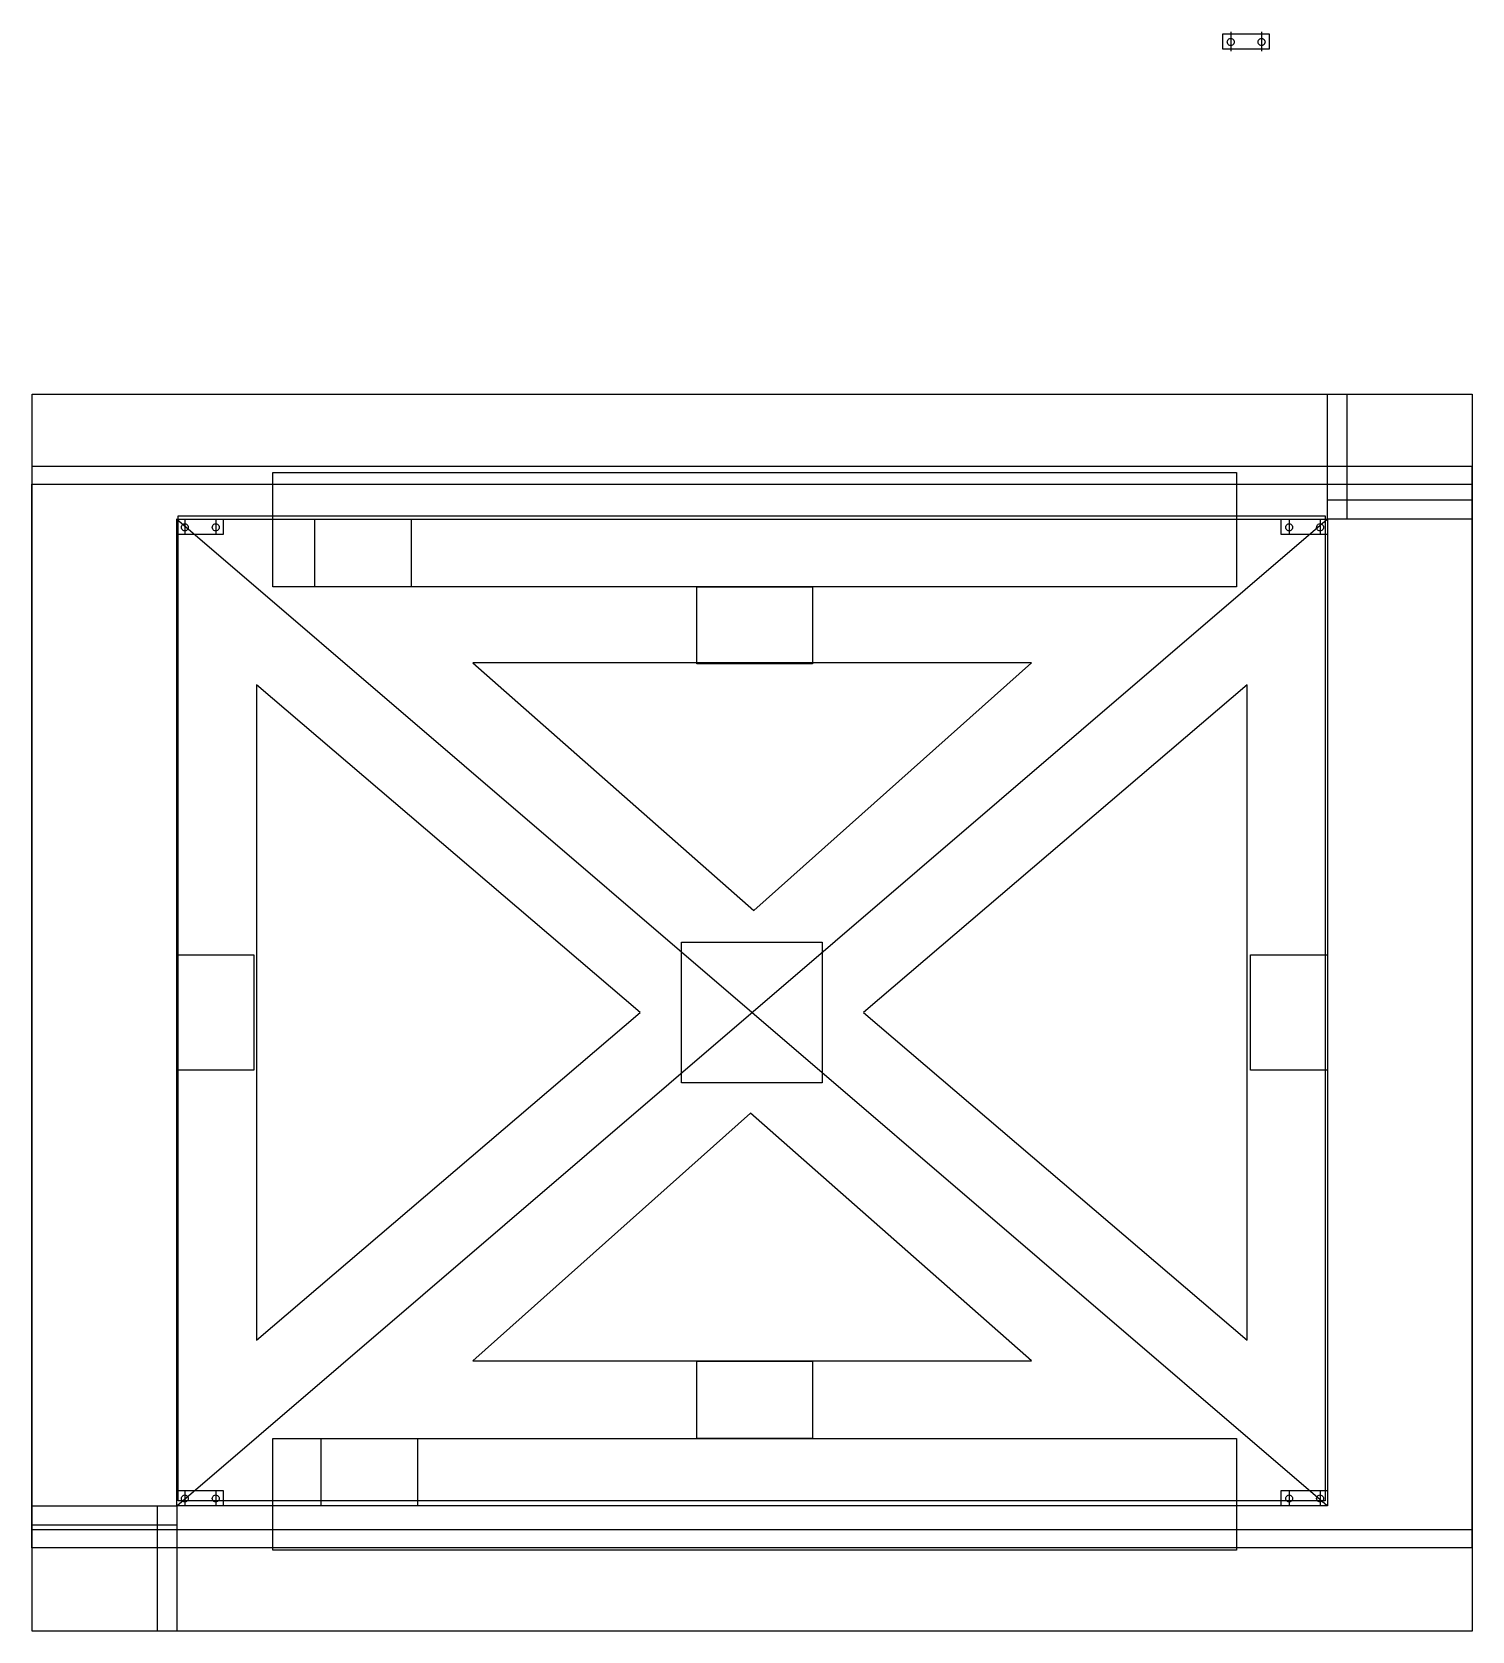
# Model space of a CAD drawing. Extents: x -75 to 672, y -65 to 765.
import ezdxf

# ---------------------------------------------------------------- set-up
doc = ezdxf.new("R2010")
doc.units = 0
for name, color, linetype in [('Bottom-plate', 7, 'CONTINUOUS'), ('Makeblock', 7, 'CONTINUOUS'), ('random', 7, 'CONTINUOUS'), ('Top-plate', 7, 'CONTINUOUS')]:
    doc.layers.add(name, color=color, linetype=linetype)

msp = doc.modelspace()

# ---------------------------------------------------------------- linework, layer by layer
at = {"layer": 'Bottom-plate', "color": 7}
for p, q in [((49.845716, 536.287133), (549.845732, 536.287133)), ((49.845716, 476.997626), (49.845716, 536.287133)), ((549.845732, 536.287133), (549.845732, 476.997626)), ((-75.154276, 530.157916), (671.845697, 530.157916)), ((-75.154276, -21.842081), (-75.154276, 530.157916)), ((671.845697, 530.157916), (671.845697, -21.842081)), ((0.021127, 511.997621), (24.021126, 511.997621)), ((0.021127, 503.997621), (0.021127, 511.997621)), ((0.667952, 513.845217), (595.766387, 513.845217)), ((0.667952, 2.607141), (0.667952, 513.845217)), ((5.962245, 507.799806), (5.962245, 507.799806)), ((21.962244, 507.799806), (21.962244, 507.799806)), ((24.021126, 511.997621), (24.021126, 503.997621)), ((573.021121, 511.997621), (597.021121, 511.997621)), ((573.021121, 503.997621), (573.021121, 511.997621)), ((578.962233, 507.799806), (578.962233, 507.799806)), ((594.962229, 507.799806), (594.962229, 507.799806)), ((595.766387, 513.845217), (595.766387, 2.607141)), ((597.021121, 511.997621), (597.021121, 503.997621)), ((24.021126, 503.997621), (0.021127, 503.997621)), ((597.021121, 503.997621), (573.021121, 503.997621)), ((549.845732, 476.997626), (49.845716, 476.997626)), ((443.518939, 437.506082), (153.523273, 437.506082)), ((153.523273, 437.506082), (299.434222, 308.890331)), ((299.434222, 308.890331), (443.518939, 437.506082)), ((41.298769, 425.997963), (41.298769, 85.997316)), ((240.47761, 255.997654), (41.298769, 425.997963)), ((555.437604, 425.997963), (356.258763, 255.997625)), ((555.437604, 85.997316), (555.437604, 425.997963)), ((41.298769, 85.997316), (240.47761, 255.997654)), ((356.258763, 255.997625), (555.437604, 85.997316)), ((297.60799, 203.826082), (153.523273, 75.210331)), ((443.518939, 75.210331), (297.60799, 203.826082)), ((153.523273, 75.210331), (443.518939, 75.210331)), ((49.845716, 34.997559), (549.845732, 34.997559)), ((49.845716, -22.969375), (49.845716, 34.997559)), ((549.845732, 34.997559), (549.845732, -22.969375)), ((0.021127, 7.997642), (24.021126, 7.997642)), ((0.021127, -0.002359), (0.021127, 7.997642)), ((595.766387, 2.607141), (0.667952, 2.607141)), ((5.962245, 3.799804), (5.962245, 3.799804)), ((5.962245, 3.799804), (5.962245, 3.799804)), ((21.962244, 3.799804), (21.962244, 3.799804)), ((21.962244, 3.799804), (21.962244, 3.799804)), ((24.021126, 7.997642), (24.021126, -0.002359)), ((573.021121, 7.997642), (597.021121, 7.997642)), ((573.021121, -0.002359), (573.021121, 7.997642)), ((578.962233, 3.799804), (578.962233, 3.799804)), ((594.962229, 3.799804), (594.962229, 3.799804)), ((597.021121, 7.997642), (597.021121, -0.002359)), ((24.021126, -0.002359), (0.021127, -0.002359)), ((597.021121, -0.002359), (573.021121, -0.002359)), ((671.845697, -21.842081), (-75.154276, -21.842081)), ((549.845732, -22.969375), (49.845716, -22.969375))]:
    msp.add_line(p, q, dxfattribs=at)
for points in [[(2.362245, 507.799806), (2.362028, 508.443028), (2.705059, 509.037483), (3.26207, 509.359156)], [(3.26207, 506.240456), (2.705059, 506.56213), (2.362028, 507.156584), (2.362245, 507.799806)], [(3.26207, 509.359156), (3.819081, 509.680829), (4.505408, 509.680829), (5.062419, 509.359156)], [(5.062419, 506.240456), (4.505408, 505.918783), (3.819081, 505.918783), (3.26207, 506.240456)], [(5.062419, 509.359156), (5.61943, 509.037483), (5.962461, 508.443028), (5.962245, 507.799806)], [(5.962245, 507.799806), (5.962461, 507.156584), (5.61943, 506.56213), (5.062419, 506.240456)], [(18.362244, 507.799806), (18.362028, 508.443028), (18.705058, 509.037483), (19.262069, 509.359156)], [(19.262069, 506.240456), (18.705058, 506.56213), (18.362028, 507.156584), (18.362244, 507.799806)], [(19.262069, 509.359156), (19.81908, 509.680829), (20.505408, 509.680829), (21.062418, 509.359156)], [(21.062418, 506.240456), (20.505408, 505.918783), (19.81908, 505.918783), (19.262069, 506.240456)], [(21.062418, 509.359156), (21.619429, 509.037483), (21.96246, 508.443028), (21.962244, 507.799806)], [(21.962244, 507.799806), (21.96246, 507.156584), (21.619429, 506.56213), (21.062418, 506.240456)], [(575.362233, 507.799806), (575.362017, 508.443028), (575.705048, 509.037483), (576.262058, 509.359156)], [(576.262058, 506.240456), (575.705048, 506.56213), (575.362017, 507.156584), (575.362233, 507.799806)], [(576.262058, 509.359156), (576.819069, 509.680829), (577.505397, 509.680829), (578.062408, 509.359156)], [(578.062408, 506.240456), (577.505397, 505.918783), (576.819069, 505.918783), (576.262058, 506.240456)], [(578.062408, 509.359156), (578.619418, 509.037483), (578.962449, 508.443028), (578.962233, 507.799806)], [(578.962233, 507.799806), (578.962449, 507.156584), (578.619418, 506.56213), (578.062408, 506.240456)], [(591.362229, 507.799806), (591.362013, 508.443028), (591.705044, 509.037483), (592.262055, 509.359156)], [(592.262055, 506.240456), (591.705044, 506.56213), (591.362013, 507.156584), (591.362229, 507.799806)], [(592.262055, 509.359156), (592.819065, 509.680829), (593.505393, 509.680829), (594.062404, 509.359156)], [(594.062404, 506.240456), (593.505393, 505.918783), (592.819065, 505.918783), (592.262055, 506.240456)], [(594.062404, 509.359156), (594.619415, 509.037483), (594.962445, 508.443028), (594.962229, 507.799806)], [(594.962229, 507.799806), (594.962445, 507.156584), (594.619415, 506.56213), (594.062404, 506.240456)], [(2.362245, 3.799804), (2.362028, 4.443026), (2.705059, 5.03748), (3.26207, 5.359154)], [(2.362245, 3.799804), (2.362028, 4.443026), (2.705059, 5.03748), (3.26207, 5.359154)], [(3.26207, 2.240454), (2.705059, 2.562128), (2.362028, 3.156582), (2.362245, 3.799804)], [(3.26207, 2.240454), (2.705059, 2.562128), (2.362028, 3.156582), (2.362245, 3.799804)], [(3.26207, 5.359154), (3.819081, 5.680827), (4.505408, 5.680827), (5.062419, 5.359154)], [(3.26207, 5.359154), (3.819081, 5.680827), (4.505408, 5.680827), (5.062419, 5.359154)], [(5.062419, 2.240454), (4.505408, 1.918781), (3.819081, 1.918781), (3.26207, 2.240454)], [(5.062419, 2.240454), (4.505408, 1.918781), (3.819081, 1.918781), (3.26207, 2.240454)], [(5.062419, 5.359154), (5.61943, 5.03748), (5.962461, 4.443026), (5.962245, 3.799804)], [(5.062419, 5.359154), (5.61943, 5.03748), (5.962461, 4.443026), (5.962245, 3.799804)], [(5.962245, 3.799804), (5.962461, 3.156582), (5.61943, 2.562128), (5.062419, 2.240454)], [(5.962245, 3.799804), (5.962461, 3.156582), (5.61943, 2.562128), (5.062419, 2.240454)], [(18.362244, 3.799804), (18.362028, 4.443026), (18.705058, 5.03748), (19.262069, 5.359154)], [(18.362244, 3.799804), (18.362028, 4.443026), (18.705058, 5.03748), (19.262069, 5.359154)], [(19.262069, 2.240454), (18.705058, 2.562128), (18.362028, 3.156582), (18.362244, 3.799804)], [(19.262069, 2.240454), (18.705058, 2.562128), (18.362028, 3.156582), (18.362244, 3.799804)], [(19.262069, 5.359154), (19.81908, 5.680827), (20.505408, 5.680827), (21.062418, 5.359154)], [(19.262069, 5.359154), (19.81908, 5.680827), (20.505408, 5.680827), (21.062418, 5.359154)], [(21.062418, 2.240454), (20.505408, 1.918781), (19.81908, 1.918781), (19.262069, 2.240454)], [(21.062418, 2.240454), (20.505408, 1.918781), (19.81908, 1.918781), (19.262069, 2.240454)], [(21.062418, 5.359154), (21.619429, 5.03748), (21.96246, 4.443026), (21.962244, 3.799804)], [(21.062418, 5.359154), (21.619429, 5.03748), (21.96246, 4.443026), (21.962244, 3.799804)], [(21.962244, 3.799804), (21.96246, 3.156582), (21.619429, 2.562128), (21.062418, 2.240454)], [(21.962244, 3.799804), (21.96246, 3.156582), (21.619429, 2.562128), (21.062418, 2.240454)], [(575.362233, 3.799804), (575.362017, 4.443026), (575.705048, 5.03748), (576.262058, 5.359154)], [(576.262058, 2.240454), (575.705048, 2.562128), (575.362017, 3.156582), (575.362233, 3.799804)], [(576.262058, 5.359154), (576.819069, 5.680827), (577.505397, 5.680827), (578.062408, 5.359154)], [(578.062408, 2.240454), (577.505397, 1.918781), (576.819069, 1.918781), (576.262058, 2.240454)], [(578.062408, 5.359154), (578.619418, 5.03748), (578.962449, 4.443026), (578.962233, 3.799804)], [(578.962233, 3.799804), (578.962449, 3.156582), (578.619418, 2.562128), (578.062408, 2.240454)], [(591.362229, 3.799804), (591.362013, 4.443026), (591.705044, 5.03748), (592.262055, 5.359154)], [(592.262055, 2.240454), (591.705044, 2.562128), (591.362013, 3.156582), (591.362229, 3.799804)], [(592.262055, 5.359154), (592.819065, 5.680827), (593.505393, 5.680827), (594.062404, 5.359154)], [(594.062404, 2.240454), (593.505393, 1.918781), (592.819065, 1.918781), (592.262055, 2.240454)], [(594.062404, 5.359154), (594.619415, 5.03748), (594.962445, 4.443026), (594.962229, 3.799804)], [(594.962229, 3.799804), (594.962445, 3.156582), (594.619415, 2.562128), (594.062404, 2.240454)]]:
    msp.add_open_spline(points, degree=3, dxfattribs=at)
at = {"layer": 'Makeblock', "color": 7}
for p, q in [((542.688873, 763.883974), (566.688873, 763.883974)), ((542.688873, 755.883974), (542.688873, 763.883974)), ((566.688873, 763.883974), (566.688873, 755.883974)), ((566.688873, 755.883974), (542.688873, 755.883974)), ((548.629993, 759.686109), (548.629993, 759.686109)), ((564.629992, 759.686109), (564.629992, 759.686109)), ((-74.978878, 576.997632), (672.021095, 576.997632)), ((-74.978878, -65.002382), (-74.978878, 576.997632)), ((597.021073, 511.997621), (597.021073, 576.997621)), ((597.021073, 576.997621), (607.021073, 576.997621)), ((607.021073, 576.997621), (607.021073, 511.997621)), ((672.021095, 576.997632), (672.021095, -65.002382)), ((597.021073, 521.997601), (672.02107, 521.997601)), ((597.021073, 511.997601), (597.021073, 521.997601)), ((672.02107, 521.997601), (672.02107, 511.997601)), ((0.021127, 511.997647), (24.021126, 511.997647)), ((0.021127, 503.997647), (0.021127, 511.997647)), ((0.021127, 511.997621), (597.02109, 511.997621)), ((0.021127, -0.002371), (0.021127, 511.997621)), ((5.962244, 507.799809), (5.962244, 507.799809)), ((21.962243, 507.799809), (21.962243, 507.799809)), ((24.021126, 511.997647), (24.021126, 503.997647)), ((573.02111, 511.997647), (597.021109, 511.997647)), ((573.02111, 503.997647), (573.02111, 511.997647)), ((578.962227, 507.799809), (578.962227, 507.799809)), ((594.962226, 507.799809), (594.962226, 507.799809)), ((607.021073, 511.997621), (597.021073, 511.997621)), ((672.02107, 511.997601), (597.021073, 511.997601)), ((597.02109, 511.997621), (597.02109, -0.002371)), ((597.021109, 511.997647), (597.021109, 503.997647)), ((24.021126, 503.997647), (0.021127, 503.997647)), ((597.021109, 503.997647), (573.02111, 503.997647)), ((0.021127, 7.997639), (24.021127, 7.997639)), ((0.021127, -0.002361), (0.021127, 7.997639)), ((5.962245, 3.799801), (5.962245, 3.799801)), ((21.962244, 3.799801), (21.962244, 3.799801)), ((24.021127, 7.997639), (24.021127, -0.002361)), ((573.02111, 7.997638), (597.021109, 7.997638)), ((573.02111, -0.002362), (573.02111, 7.997638)), ((578.962227, 3.799801), (578.962227, 3.799801)), ((594.962226, 3.799801), (594.962226, 3.799801)), ((597.021109, 7.997638), (597.021109, -0.002362)), ((-74.97887, -0.002399), (0.021127, -0.002399)), ((-74.97887, -10.002399), (-74.97887, -0.002399)), ((-9.978874, -65.00241), (-9.978874, -0.00241)), ((-9.978874, -0.00241), (0.021126, -0.00241)), ((0.021126, -0.00241), (0.021126, -65.00241)), ((24.021127, -0.002361), (0.021127, -0.002361)), ((597.02109, -0.002371), (0.021127, -0.002371)), ((0.021127, -0.002399), (0.021127, -10.002399)), ((597.021109, -0.002362), (573.02111, -0.002362)), ((0.021127, -10.002399), (-74.97887, -10.002399)), ((672.021095, -65.002382), (-74.978878, -65.002382)), ((0.021126, -65.00241), (-9.978874, -65.00241))]:
    msp.add_line(p, q, dxfattribs=at)
for points in [[(546.829993, 764.883972), (546.829993, 754.883964), (546.829993, 754.883964), (546.829993, 754.883964)], [(562.829992, 764.883972), (562.829992, 754.883964), (562.829992, 754.883964), (562.829992, 754.883964)], [(545.029993, 759.686109), (545.029777, 760.329331), (545.372808, 760.923785), (545.929819, 761.245458)], [(545.929819, 758.126759), (545.372808, 758.448432), (545.029777, 759.042886), (545.029993, 759.686109)], [(545.929819, 761.245458), (546.486829, 761.567132), (547.173157, 761.567132), (547.730168, 761.245458)], [(547.730168, 758.126759), (547.173157, 757.805085), (546.486829, 757.805085), (545.929819, 758.126759)], [(547.730168, 761.245458), (548.287179, 760.923785), (548.630209, 760.329331), (548.629993, 759.686109)], [(548.629993, 759.686109), (548.630209, 759.042886), (548.287179, 758.448432), (547.730168, 758.126759)], [(561.029992, 759.686109), (561.029776, 760.329331), (561.372807, 760.923785), (561.929818, 761.245458)], [(561.929818, 758.126759), (561.372807, 758.448432), (561.029776, 759.042886), (561.029992, 759.686109)], [(561.929818, 761.245458), (562.486828, 761.567132), (563.173156, 761.567132), (563.730167, 761.245458)], [(563.730167, 758.126759), (563.173156, 757.805085), (562.486828, 757.805085), (561.929818, 758.126759)], [(563.730167, 761.245458), (564.287178, 760.923785), (564.630208, 760.329331), (564.629992, 759.686109)], [(564.629992, 759.686109), (564.630208, 759.042886), (564.287178, 758.448432), (563.730167, 758.126759)], [(2.362244, 507.799809), (2.362028, 508.443031), (2.705059, 509.037485), (3.26207, 509.359159)], [(3.26207, 506.240459), (2.705059, 506.562133), (2.362028, 507.156587), (2.362244, 507.799809)], [(3.26207, 509.359159), (3.81908, 509.680832), (4.505408, 509.680832), (5.062419, 509.359159)], [(5.062419, 506.240459), (4.505408, 505.918786), (3.81908, 505.918786), (3.26207, 506.240459)], [(4.138712, 511.458913), (4.138712, 504.536425), (4.138712, 504.536425), (4.138712, 504.536425)], [(5.062419, 509.359159), (5.619429, 509.037485), (5.96246, 508.443031), (5.962244, 507.799809)], [(5.962244, 507.799809), (5.96246, 507.156587), (5.619429, 506.562133), (5.062419, 506.240459)], [(18.362243, 507.799809), (18.362027, 508.443031), (18.705058, 509.037485), (19.262069, 509.359159)], [(19.262069, 506.240459), (18.705058, 506.562133), (18.362027, 507.156587), (18.362243, 507.799809)], [(19.262069, 509.359159), (19.819079, 509.680832), (20.505407, 509.680832), (21.062418, 509.359159)], [(21.062418, 506.240459), (20.505407, 505.918786), (19.819079, 505.918786), (19.262069, 506.240459)], [(20.185775, 511.458913), (20.185775, 504.536425), (20.185775, 504.536425), (20.185775, 504.536425)], [(21.062418, 509.359159), (21.619428, 509.037485), (21.962459, 508.443031), (21.962243, 507.799809)], [(21.962243, 507.799809), (21.962459, 507.156587), (21.619428, 506.562133), (21.062418, 506.240459)], [(575.362227, 507.799809), (575.362011, 508.443031), (575.705042, 509.037485), (576.262053, 509.359159)], [(576.262053, 506.240459), (575.705042, 506.562133), (575.362011, 507.156587), (575.362227, 507.799809)], [(576.262053, 509.359159), (576.819064, 509.680832), (577.505391, 509.680832), (578.062402, 509.359159)], [(578.062402, 506.240459), (577.505391, 505.918786), (576.819064, 505.918786), (576.262053, 506.240459)], [(577.138696, 511.458913), (577.138696, 504.536425), (577.138696, 504.536425), (577.138696, 504.536425)], [(578.062402, 509.359159), (578.619413, 509.037485), (578.962444, 508.443031), (578.962227, 507.799809)], [(578.962227, 507.799809), (578.962444, 507.156587), (578.619413, 506.562133), (578.062402, 506.240459)], [(591.362227, 507.799809), (591.36201, 508.443031), (591.705041, 509.037485), (592.262052, 509.359159)], [(592.262052, 506.240459), (591.705041, 506.562133), (591.36201, 507.156587), (591.362227, 507.799809)], [(592.262052, 509.359159), (592.819063, 509.680832), (593.50539, 509.680832), (594.062401, 509.359159)], [(594.062401, 506.240459), (593.50539, 505.918786), (592.819063, 505.918786), (592.262052, 506.240459)], [(593.185758, 511.458913), (593.185758, 504.536425), (593.185758, 504.536425), (593.185758, 504.536425)], [(594.062401, 509.359159), (594.619412, 509.037485), (594.962443, 508.443031), (594.962226, 507.799809)], [(594.962226, 507.799809), (594.962443, 507.156587), (594.619412, 506.562133), (594.062401, 506.240459)], [(2.362245, 3.799801), (2.362028, 4.443023), (2.705059, 5.037477), (3.26207, 5.359151)], [(3.26207, 2.240451), (2.705059, 2.562125), (2.362028, 3.156579), (2.362245, 3.799801)], [(3.26207, 5.359151), (3.819081, 5.680824), (4.505408, 5.680824), (5.062419, 5.359151)], [(5.062419, 2.240451), (4.505408, 1.918778), (3.819081, 1.918778), (3.26207, 2.240451)], [(4.138713, 7.458905), (4.138713, 0.536417), (4.138713, 0.536417), (4.138713, 0.536417)], [(5.062419, 5.359151), (5.61943, 5.037477), (5.962461, 4.443023), (5.962245, 3.799801)], [(5.962245, 3.799801), (5.962461, 3.156579), (5.61943, 2.562125), (5.062419, 2.240451)], [(18.362244, 3.799801), (18.362028, 4.443023), (18.705058, 5.037477), (19.262069, 5.359151)], [(19.262069, 2.240451), (18.705058, 2.562125), (18.362028, 3.156579), (18.362244, 3.799801)], [(19.262069, 5.359151), (19.81908, 5.680824), (20.505408, 5.680824), (21.062418, 5.359151)], [(21.062418, 2.240451), (20.505408, 1.918778), (19.81908, 1.918778), (19.262069, 2.240451)], [(20.185775, 7.458905), (20.185775, 0.536417), (20.185775, 0.536417), (20.185775, 0.536417)], [(21.062418, 5.359151), (21.619429, 5.037477), (21.96246, 4.443023), (21.962244, 3.799801)], [(21.962244, 3.799801), (21.96246, 3.156579), (21.619429, 2.562125), (21.062418, 2.240451)], [(575.362227, 3.799801), (575.362011, 4.443023), (575.705042, 5.037477), (576.262053, 5.359151)], [(576.262053, 2.240451), (575.705042, 2.562125), (575.362011, 3.156579), (575.362227, 3.799801)], [(576.262053, 5.359151), (576.819064, 5.680824), (577.505391, 5.680824), (578.062402, 5.359151)], [(578.062402, 2.240451), (577.505391, 1.918778), (576.819064, 1.918778), (576.262053, 2.240451)], [(577.138696, 7.458904), (577.138696, 0.536417), (577.138696, 0.536417), (577.138696, 0.536417)], [(578.062402, 5.359151), (578.619413, 5.037477), (578.962444, 4.443023), (578.962227, 3.799801)], [(578.962227, 3.799801), (578.962444, 3.156579), (578.619413, 2.562125), (578.062402, 2.240451)], [(591.362227, 3.799801), (591.36201, 4.443023), (591.705041, 5.037477), (592.262052, 5.359151)], [(592.262052, 2.240451), (591.705041, 2.562125), (591.36201, 3.156579), (591.362227, 3.799801)], [(592.262052, 5.359151), (592.819063, 5.680824), (593.50539, 5.680824), (594.062401, 5.359151)], [(594.062401, 2.240451), (593.50539, 1.918778), (592.819063, 1.918778), (592.262052, 2.240451)], [(593.185758, 7.458904), (593.185758, 0.536417), (593.185758, 0.536417), (593.185758, 0.536417)], [(594.062401, 5.359151), (594.619412, 5.037477), (594.962443, 4.443023), (594.962226, 3.799801)], [(594.962226, 3.799801), (594.962443, 3.156579), (594.619412, 2.562125), (594.062401, 2.240451)]]:
    msp.add_open_spline(points, degree=3, dxfattribs=at)
at = {"layer": 'random', "color": 7}
for p, q in [((596.845734, -0.002376), (-0.154277, 511.997616)), ((-0.063006, -0.001191), (596.845734, 511.997616)), ((0.021127, 511.997621), (597.02109, 511.997621)), ((0.021127, -0.002371), (0.021127, 511.997621)), ((71.620312, 511.997616), (121.620314, 511.997616)), ((71.620312, 476.997615), (71.620312, 511.997616)), ((121.620314, 511.997616), (121.620314, 476.997615)), ((597.02109, 511.997621), (597.02109, -0.002371)), ((121.620314, 476.997615), (71.620312, 476.997615)), ((269.845711, 436.997625), (269.845711, 476.997624)), ((269.845711, 476.997624), (329.84571, 476.997624)), ((329.84571, 476.997624), (329.84571, 436.997625)), ((329.84571, 436.997625), (269.845711, 436.997625)), ((261.793121, 292.550167), (334.898348, 292.550167)), ((261.793121, 219.44494), (261.793121, 292.550167)), ((334.898348, 292.550167), (334.898348, 219.44494)), ((0.021127, 285.997616), (40.021126, 285.997616)), ((0.021127, 225.997618), (0.021127, 285.997616)), ((40.021126, 285.997616), (40.021126, 225.997618)), ((557.021103, 285.997616), (597.021102, 285.997616)), ((557.021103, 225.997618), (557.021103, 285.997616)), ((597.021102, 285.997616), (597.021102, 225.997618)), ((40.021126, 225.997618), (0.021127, 225.997618)), ((597.021102, 225.997618), (557.021103, 225.997618)), ((334.898348, 219.44494), (261.793121, 219.44494)), ((269.845711, 34.997582), (269.845711, 74.997581)), ((269.845711, 74.997581), (329.84571, 74.997581)), ((329.84571, 74.997581), (329.84571, 34.997582)), ((74.845714, 34.997582), (124.845716, 34.997582)), ((74.845714, -0.002419), (74.845714, 34.997582)), ((124.845716, 34.997582), (124.845716, -0.002419)), ((329.84571, 34.997582), (269.845711, 34.997582)), ((597.02109, -0.002371), (0.021127, -0.002371)), ((124.845716, -0.002419), (74.845714, -0.002419))]:
    msp.add_line(p, q, dxfattribs=at)
at = {"layer": 'Top-plate', "color": 7}
for p, q in [((-75.079044, 539.474636), (671.920929, 539.474636)), ((-75.079044, -12.525361), (-75.079044, 539.474636)), ((671.920929, 539.474636), (671.920929, -12.525361)), ((671.920929, -12.525361), (-75.079044, -12.525361))]:
    msp.add_line(p, q, dxfattribs=at)

doc.saveas('drawing.dxf')
